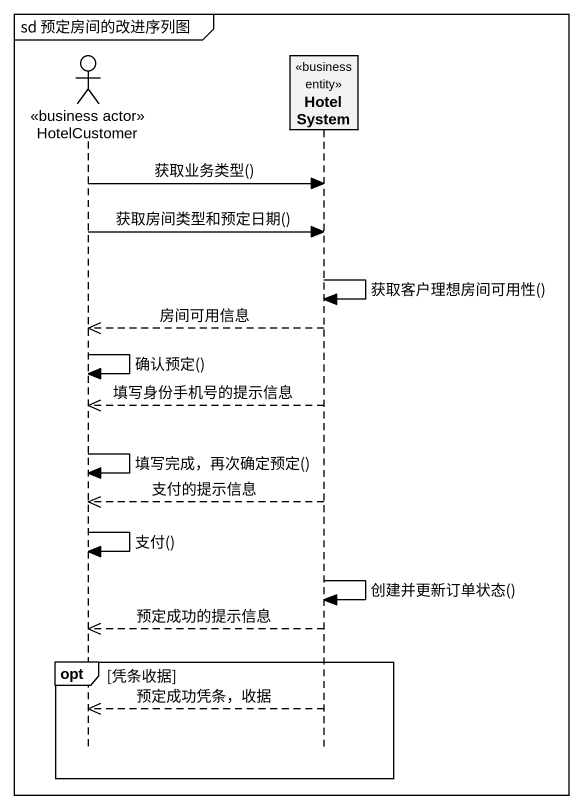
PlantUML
@startuml
mainframe sd 预定房间的改进序列图
hide footbox
actor HotelCustomer <<business actor>>
participant HotelSystem <<business entity>>

HotelCustomer -> HotelSystem : 获取业务类型()
HotelCustomer -> HotelSystem : 获取房间类型和预定日期()
HotelSystem -> HotelSystem : 获取客户理想房间可用性()
HotelSystem -->> HotelCustomer : 房间可用信息
HotelCustomer -> HotelCustomer : 确认预定()
HotelSystem -->> HotelCustomer : 填写身份手机号的提示信息
HotelCustomer -> HotelCustomer : 填写完成，再次确定预定()
HotelSystem -->> HotelCustomer : 支付的提示信息
HotelCustomer -> HotelCustomer : 支付()
HotelSystem -> HotelSystem : 创建并更新订单状态()
HotelSystem -->> HotelCustomer : 预定成功的提示信息
opt 凭条收据
  HotelSystem -->> HotelCustomer : 预定成功凭条，收据
end
@enduml
